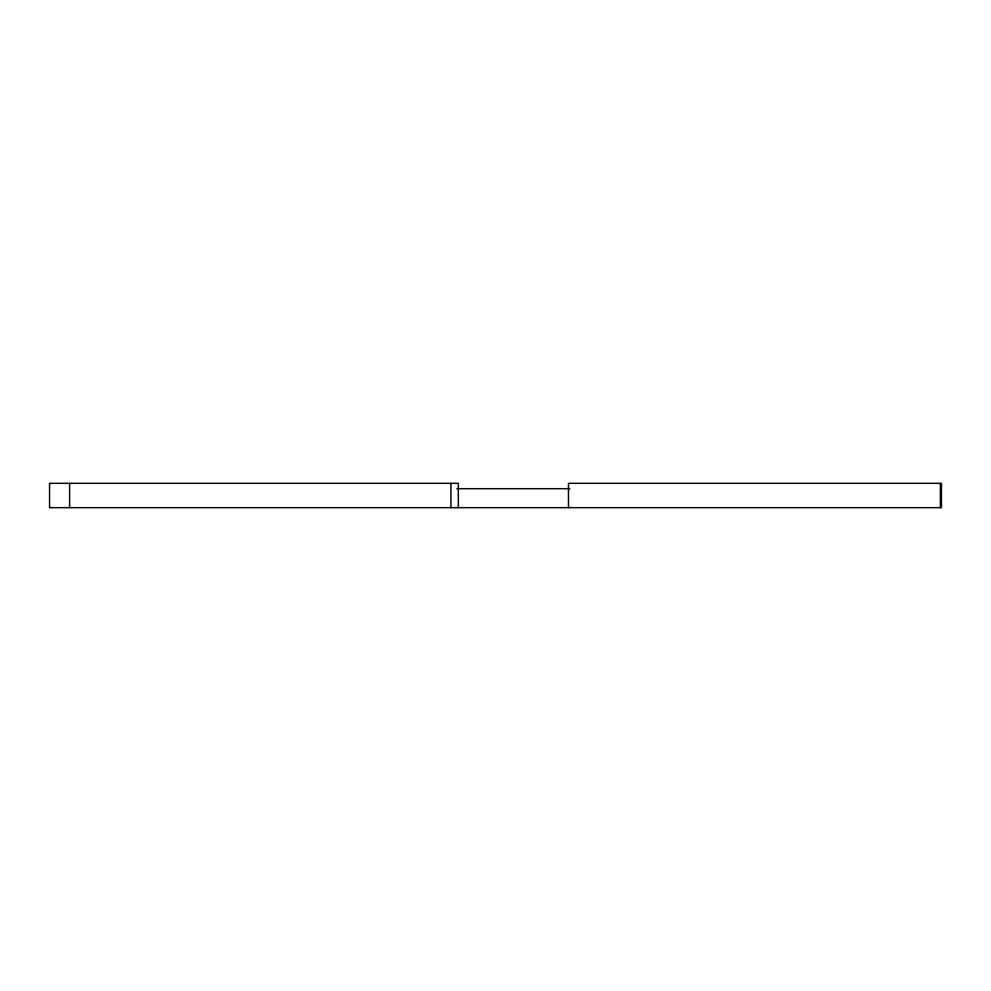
<?xml version="1.0" encoding="UTF-8"?>
<svg xmlns="http://www.w3.org/2000/svg" width="991" height="991" viewBox="0 0 991 991"><rect width="100%" height="100%" fill="white"/><g stroke="black" fill="none" stroke-linecap="round" stroke-linejoin="round"><path stroke-width="1.49" d="M456.851 488.687L569.85 488.687M940.372 483.335L940.372 507.665M568.475 507.665L568.475 483.335L941.45 483.335L941.45 507.665L49.55 507.665L49.55 483.335L458.325 483.335L458.325 507.665M450.93 483.335L450.93 507.665M69.618 483.335L69.618 507.665"/></g></svg>
